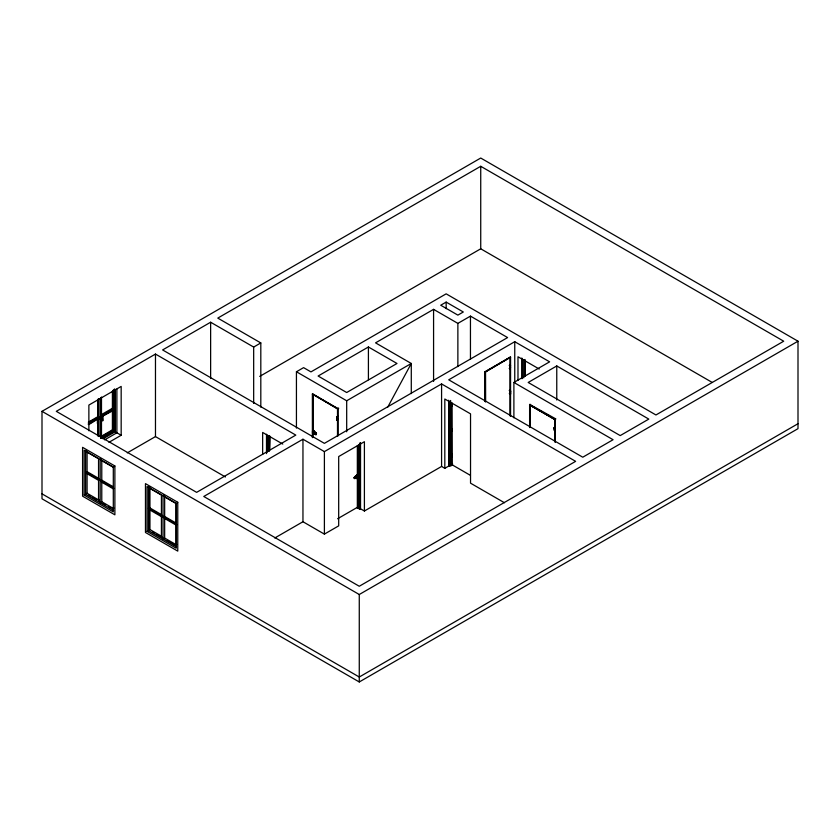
<?xml version="1.0" encoding="UTF-8"?>
<svg xmlns="http://www.w3.org/2000/svg" width="840" height="840" viewBox="0 0 840 840"><rect width="100%" height="100%" fill="white"/><g stroke="black" fill="none" stroke-linecap="round" stroke-linejoin="round"><path stroke-width="1.26" d="M98.742 418.814C99.813 417.354 96.705 419.853 98.742 417.532C101.052 417.501 97.482 417.669 98.259 419.024C100.37 418.94 98.248 417.721 99.036 418.981M313.036 432.968L313.036 394.758M485.457 401.825L485.457 372.026L485.541 401.709M530.26 427.35L530.26 405.31M337.155 418.467L337.113 418.74M337.355 419.759L336.767 419.906L338.09 419.349M336.882 417.281L337.155 417.134M336.808 419.423L337.27 419.233M337.113 417.974L336.924 417.879M337.281 416.766L336.861 416.945M554.484 428.568L554.274 428.736M554.127 427.445L555.313 426.909M554.452 430.605L554.505 427.466M554.505 429.282L554.043 429.114M554.19 427.802L554.033 427.949M102.133 416.514C102.889 429.104 103.709 410.109 101.062 417.249C103.1 417.596 101.241 415.884 101.892 417.333M313.299 431.634L313.457 431.12M313.12 431.466L313.457 432.191L313.677 431.424M313.719 431.697L313.236 432.285M97.913 418.625L97.555 423.245L97.272 418.614L97.976 418.205M102.438 420.42L102.438 416.367C101.367 414.55 99.823 418.1 101.692 417.102M101.462 417.144L101.777 416.325L101.598 417.175M101.745 417.312L102.438 416.367M356.664 475.503L357.2 476.175L356.695 475.808M354.459 477.026L354.333 478.506M354.144 477.697L354.218 478.306M354.344 477.635L355.047 478.338M354.942 477.456L354.721 477.834M355.667 477.152L355.383 477.939M355.94 477.298L355.467 477.95M355.803 477.561L355.992 477.057M356.349 477.54L355.667 477.162M356.412 477.298L356.538 476.606M356.528 476.973L356.37 476.144M314.044 430.626L313.257 431.015L313.257 432.936L314.044 432.548L315.021 433.44M314.412 433.808L314.276 432.159M313.394 434.028L313.362 434.553M314.947 433.87L314.349 432.768M314.937 432.936L315.599 433.262M314.601 434.018C314.591 432.296 315.945 435.971 316.05 433.104M315.63 433.902L315.273 433.072M315.441 433.745L316.029 433.976M312.385 431.351L313.897 430.542M451.668 453.894L451.836 456.488M316.187 433.65L315.42 433.325M99.288 418.278L98.889 418.961M354.218 477.74L354.806 476.816M337.113 419.916L337.155 416.651L337.27 419.979M336.808 419.979L337.995 419.296M555.219 426.867L554.495 427.276M554.358 429.986L554.316 429.167M554.505 430.5L555.313 429.901M509.397 365.337L510.626 365.862M510.31 367.531L510.626 367.679M510.626 390.81L510.531 394.012L509.513 393.309M510.626 391.398L510.457 391.471M510.489 392.679L510.489 392.784M314.601 432.464L314.401 432.842M451.878 403.904L451.836 406.392M451.731 428.715L451.836 431.445M387.681 407.253L411.285 363.479L375.554 342.856L433.577 309.351L457.874 323.379L470.453 316.123L507.602 337.575L324.397 443.352L162.614 349.944L210.63 322.224L253.67 347.067L260.81 342.941L260.81 407.117M100.684 397.856L100.684 438.228L101.493 436.832L112.97 430.206L112.97 410.655L113.705 409.721M316.312 434.522L316.207 433.377M313.604 431.991L313.73 431.088M99.089 418.215L88.883 424.557M100.684 416.22L113.705 408.702M315.084 432.317L314.548 433.072M509.397 368.33L510.468 369.075M510.51 393.393L510.342 393.593M98.606 418.793L99.236 417.816M354.69 476.7L355.352 476.249M336.966 416.766L337.89 416.241M510.216 368.529L510.269 368.214M509.303 368.382L510.332 368.739L509.513 368.256M113.61 510.437L85.596 494.267L87.077 493.259L87.077 473.707L85.596 471.839L87.077 471.671L98.553 478.296L101.777 482.202L113.253 488.828L113.831 488.502M176.495 546.746L148.481 530.576L149.951 529.567L149.951 510.017L148.481 508.148L149.951 507.98L161.427 514.605L164.661 518.5L176.138 525.126L176.704 524.801M314.233 432.233L315.346 432.243M315.588 434.616L316.407 434.511M42 411.338L480.732 158.035L798 341.208L798 428.663L359.268 681.965L42 498.792L42 411.338L359.268 594.51L798 341.208M155.474 354.07L56.291 411.338L196.634 492.356L295.806 435.099L155.474 354.07L155.474 436.59L225.414 476.973M296.436 428.085L296.436 371.763L303.587 367.637L310.957 371.899L446.156 293.843L655.946 414.971L783.71 341.208L480.732 166.288L217.781 318.098L260.81 342.941M88.305 422.205L97.692 416.776L99.067 417.155M100.926 414.918L112.403 408.293L112.97 408.618L112.97 390.369M88.872 422.531L98.259 417.113L98.259 398.864M100.443 417.197L101.115 416.724M88.295 423.885L99.067 417.659M113.705 409.206L101.871 416.231L102.795 415.758M88.305 424.231L93.523 421.229M98.553 418.205L99.614 417.596M101.398 416.567L102.155 416.535M103.005 415.748L108.224 412.734M110.313 411.526L112.97 410.655L100.684 417.239M98.406 418.698L99.078 418.31M98.994 417.995L99.614 417.995M101.262 417.05L101.934 416.661M97.272 423.077L97.913 423.034L97.913 418.656M102.155 420.252L102.795 420.221M100.926 436.506L112.403 429.881L113.705 430.71L100.684 438.228M101.546 437.997L107.153 434.763M109.389 433.471L112.749 431.529M102.123 438.333L114.45 431.214L114.45 388.92M102.974 438.827L115.301 431.707L115.301 389.413M104.633 439.866L116.886 432.789L116.886 389.088M87.644 451.794L87.077 452.12L87.077 471.671M108.927 442.334L121.17 435.267L121.17 386.421L88.872 405.069L88.872 430.773M87.644 473.382L87.077 473.707L98.553 480.333L101.777 480.165L113.253 486.791M127.292 452.855L155.474 436.59M259.718 376.404L480.732 248.797L712.226 382.442M113.831 466.914L113.253 467.24L101.777 460.614L100.706 458.756M84.168 495.096L113.305 511.917L113.305 467.061L84.168 450.24L84.168 495.096L86.173 493.941M99.12 499.558L98.553 499.884L87.077 493.259M368.413 346.983L318.108 376.026L346.689 392.522L396.995 363.479L368.413 346.983L368.413 379.722M446.156 302.096L440.727 305.225L457.874 315.126L463.302 311.997L446.156 302.096L446.156 308.647M113.831 508.053L113.253 508.379L101.777 501.753L100.17 502.677L98.553 499.884L98.553 480.333M149.951 507.98L149.951 488.429L150.528 488.093M165.228 496.587L164.661 496.913L164.661 516.474L176.138 523.1L176.138 503.548L164.661 496.913L163.579 495.054M150.528 509.681L149.951 510.017L161.427 516.642L164.661 516.474M296.436 371.763L346.689 400.774L411.285 363.479L411.285 393.603M338.173 408.104L337.669 408.986L312.858 394.065M338.142 435.761L338.142 408.66L338.719 408.261M176.138 503.548L176.704 503.213M337.155 416.651L337.964 416.283M165.228 518.175L164.661 518.5L164.661 538.062L176.138 544.688L176.704 544.351M313.834 432.432L312.396 432.915M313.981 432.516L312.449 432.884M302.957 439.226L203.774 496.482L359.268 586.257L575.631 461.339L441.578 383.943L324.397 451.605L302.957 439.226L302.957 521.735L274.774 537.999M147.053 531.394L176.179 548.216L176.179 503.36L147.053 486.538L147.053 531.394L149.047 530.24L149.047 486.665M513.891 382.463L549.623 361.83L514.752 341.702L448.728 379.817L582.771 457.212L613.074 439.719L513.891 382.463L513.891 417.816M484.838 372.173L510.562 357.315M509.995 365.558L509.995 368.55M510.027 366.975L510.51 367.006M357.336 475.02L356.612 474.6L356.612 476.532L357.389 476.91M356.822 475.409L356.632 476.364M509.995 390.611L509.995 393.603M556.763 365.957L528.182 382.463L620.214 435.593L648.805 419.097L556.763 365.957L556.763 400.008M510.027 393.844L510.626 393.992M530.576 404.334L530.082 405.216L554.904 419.538L554.904 418.95M337.606 518.742L357.525 507.245M357.336 445.725L357.336 508.043L359.887 509.145L360.528 508.767L360.528 442.953M359.877 508.463L364.403 511.004L441.578 466.452L444.812 468.321L450.933 464.782M302.957 521.735L324.397 534.114L338.688 525.861L338.688 456.55L364.403 441.704L364.403 511.004M451.427 464.468L452.571 464.552L449.306 466.431L448.665 466.064L448.665 400.25M452.603 463.921L451.605 464.499L470.421 475.367M451.846 403.022L451.846 465.339L450.891 465.822L450.618 400.481M529.61 427.581L529.61 404.355L555.87 418.94M554.305 427.822L554.305 428.421M555.219 429.86L554.274 430.553M798 423.717L359.268 677.019L42 493.846M149.951 529.567L161.427 536.193L163.044 538.986L164.661 538.062M355.688 476.112L356.412 476.207M355.31 476.406L356.296 476.742M355.373 478.454L354.69 478.643M356.874 478.601L357.179 477.929L356.885 478.601M269.934 436.685L269.441 450.765M525.357 364.256L524.79 363.919M452.099 456.645L451.637 456.372M509.303 393.425L510.405 394.149M355.614 476.081L356.223 476.091M509.303 365.389L510.521 365.873M315.021 434.091L314.423 433.661M315.956 434.669L315.273 434.469M510.3 393.866L510.3 390.873L509.303 390.432M314.969 432.138L315.599 432.611M539.227 369.033L517.986 356.769L517.986 380.31M509.397 390.39L510.3 390.873M529.61 404.733L555.335 419.591M554.799 427.193L554.799 430.185M451.846 465.339L451.605 402.549M450.03 465.339L449.841 402.15M504.441 502.74L470.536 483.168L470.536 413.858L444.812 399.01L444.812 468.321M338.142 408.66L312.385 393.792L312.385 437.671M312.385 394.17L338.111 409.028M337.397 416.524L337.397 419.517M282.786 444.077L262.647 432.453L262.647 454.461M358.628 507.665L359.216 508.011M357.336 508.043L358.565 508.379L358.565 444.497M100.443 416.787L101.052 417.175M97.272 418.614L98.259 419.149L98.259 436.086M115.301 431.707L113.873 430.878L113.873 389.76M116.067 432.317L121.17 435.267M149.951 488.429L161.427 495.054L161.427 514.605M85.596 471.839L113.61 488.009M148.481 508.148L176.495 524.317M88.41 495.233L90.657 496.524M92.894 497.816L96.254 499.758M98.501 501.06L100.737 502.352M102.974 503.643L105.221 504.935M108.581 506.877L110.817 508.169M152.418 532.182L154.654 533.474M156.891 534.776L160.251 536.707M162.498 538.01L164.734 539.301M166.982 540.593L174.825 545.118M315.273 432.285L316.533 433.734M315.346 434.459L314.675 433.976M315.588 432.495L316.144 433.083M86.09 450.314L87.077 452.12L98.553 458.745L98.553 478.296M555.366 419.223L555.366 442.459M554.726 441.819L554.726 419.444L530.345 405.416L530.345 427.361M525.021 359.478L525.021 376.352M524.769 375.795L524.769 360.308L524.696 375.974M523.793 359.541L523.793 377.8M522.47 359.006L522.47 378.556M521.829 357.998L521.829 378.651M514.752 341.702L514.752 382.294M510.562 416.304L510.562 356.937L484.806 371.805L484.806 401.489M510.3 368.812L510.332 365.747L510.227 368.77M510.101 357.21L485.279 372.12L485.279 371.532M509.922 357.893L509.891 415.727M480.732 166.288L480.732 248.797M470.453 316.123L470.453 359.342M457.874 323.379L457.874 366.597M449.978 402.066L449.894 465.413M449.306 401.247L449.306 466.431M441.578 383.943L441.578 466.452M433.577 309.351L433.577 381.392M360.077 442.691L360.014 508.536M359.887 443.951L359.887 509.145M359.268 594.51L359.268 681.965M346.689 400.774L346.689 431.781M337.502 408.881L337.502 436.454M324.397 451.605L324.397 534.114M313.12 394.863L313.12 437.451M269.682 435.761L269.682 450.041M269.367 436.622L269.367 450.965M268.454 435.844L268.454 451.49M267.141 435.298L267.141 452.245M266.5 434.259L266.5 453.621M253.67 347.067L253.67 403.389M210.63 322.224L210.63 378.546M176.138 525.126L176.138 544.688M163.044 495.369L163.044 538.986M161.427 516.642L161.427 536.193M148.481 486.959L148.481 530.576M113.705 390.338L113.705 430.71M112.403 391.346L112.403 408.293M112.403 410.319L112.403 429.881M102.511 415.59L102.511 420.053M101.777 460.614L101.777 480.165M101.777 482.202L101.777 501.753M101.493 396.995L101.493 415.244M101.493 417.281L101.493 436.832M100.17 459.07L100.17 502.677M99.067 398.79L99.067 436.538M97.692 399.83L97.692 416.776M97.618 418.824L97.692 435.761M85.596 450.66L85.596 494.267M114.88 465.98L82.583 447.332L82.583 496.178L114.88 514.826L114.88 465.98M177.765 502.278L145.467 483.63L145.467 532.476L177.765 551.124L177.765 502.278"/></g></svg>
